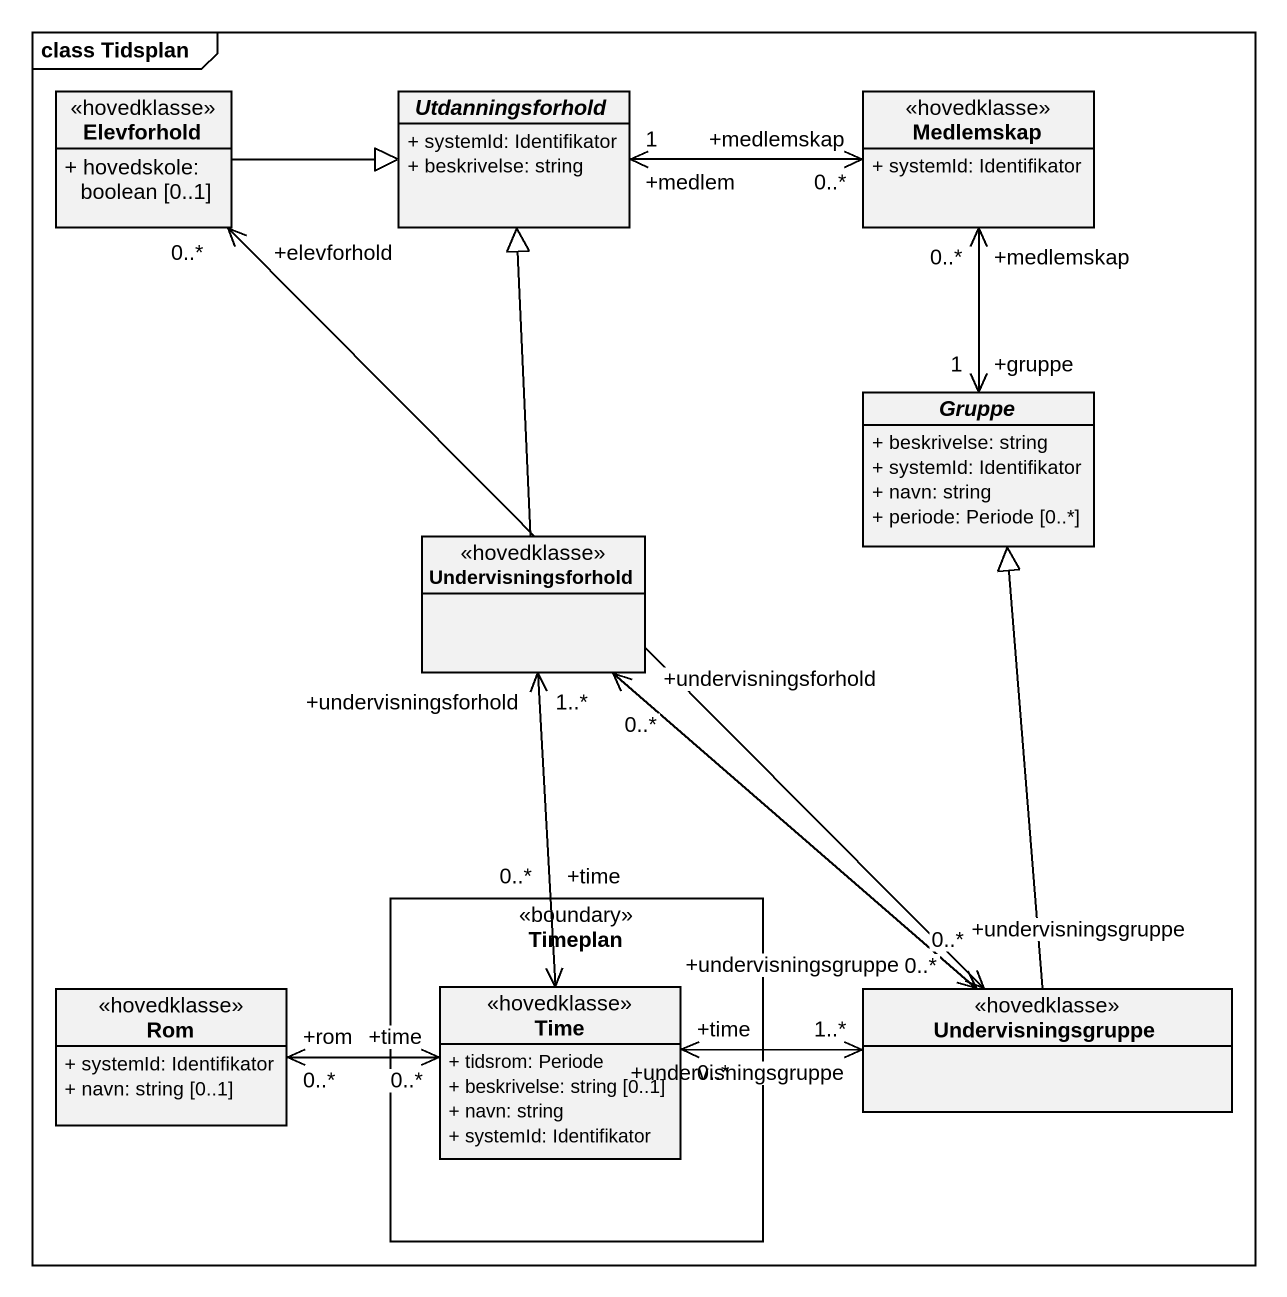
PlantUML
@startuml
mainframe class Tidsplan
hide circle
hide empty members
skinparam classAttributeIconSize 0
class Elevforhold <<hovedklasse>> {
  + hovedskole: boolean [0..1]
}
abstract class Utdanningsforhold {
  + systemId: Identifikator
  + beskrivelse: string
}
class Medlemskap <<hovedklasse>> {
  + systemId: Identifikator
}
abstract class Gruppe {
  + beskrivelse: string
  + systemId: Identifikator
  + navn: string
  + periode: Periode [0..*]
}
class Undervisningsforhold <<hovedklasse>>
rectangle Timeplan <<boundary>> {
  class Time <<hovedklasse>> {
    + tidsrom: Periode
    + beskrivelse: string [0..1]
    + navn: string
    + systemId: Identifikator
  }
}
class Rom <<hovedklasse>> {
  + systemId: Identifikator
  + navn: string [0..1]
}
class Undervisningsgruppe <<hovedklasse>>
Elevforhold -right-|> Utdanningsforhold
Medlemskap "+medlemskap\n0..*" <-left-> "+medlem\n1" Utdanningsforhold
Medlemskap "+medlemskap\n0..*" <--> "+gruppe\n1" Gruppe
Undervisningsforhold -up-|> Utdanningsforhold
Undervisningsforhold "+undervisningsforhold\n1..*" <--> "+time\n0..*" Time
Undervisningsforhold "+undervisningsforhold\n0..*" <--> "+undervisningsgruppe\n0..*" Undervisningsgruppe
Rom "+rom\n0..*" <-right-> "+time\n0..*" Time
Time "+time\n0..*" <-right-> "+undervisningsgruppe\n1..*" Undervisningsgruppe
Undervisningsgruppe "+undervisningsgruppe\n0..*" <-up-> "+elevforhold\n0..*" Elevforhold
Undervisningsgruppe -up-|> Gruppe
@enduml
